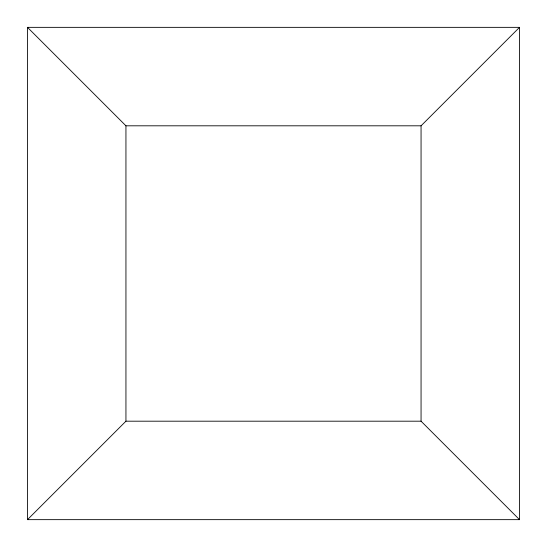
<?xml version="1.0" encoding="UTF-8"?>
<svg xmlns="http://www.w3.org/2000/svg" width="547" height="547" viewBox="0 0 547 547"><rect width="100%" height="100%" fill="white"/><g stroke="black" fill="none" stroke-linecap="round" stroke-linejoin="round"><path stroke-width="0.82" d="M519.52 519.65L421.06 421.19L421.06 125.81L519.52 27.35L27.48 27.35L27.48 519.65L519.52 519.65L519.52 27.35M27.48 519.65L125.94 421.19L125.94 125.81L27.48 27.35M125.94 125.81L421.06 125.81M125.94 421.19L421.06 421.19"/></g></svg>
